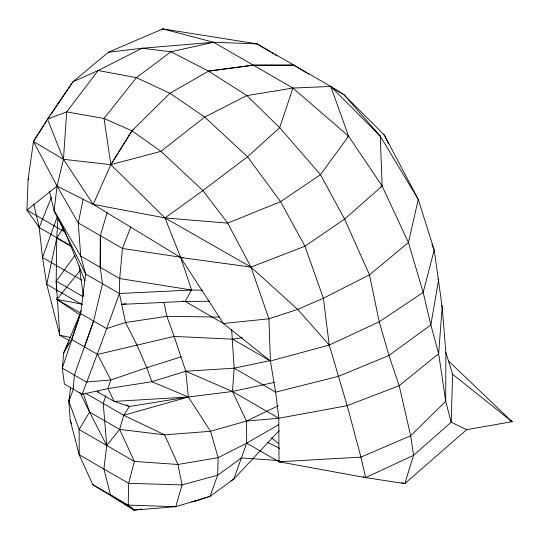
<?xml version="1.0" encoding="UTF-8"?>
<svg xmlns="http://www.w3.org/2000/svg" width="539" height="539" viewBox="0 0 539 539"><rect width="100%" height="100%" fill="white"/><g stroke="black" fill="none" stroke-linecap="round" stroke-linejoin="round"><path stroke-width="0.81" d="M73.257 389.185L74.348 375.083L93.584 321.076L102.518 283.763L100.214 267.304L100.355 235.684L107.173 212.548M100.22 267.31L100.369 235.691M50.653 114.841L72.947 81.78L108.42 52.236L162.825 28.897L257.022 43.861L330.778 86.442L343.956 94.702L384.395 135.107L418.257 199.423L434.205 249.968L442.175 306.961L445.874 352.546L445.713 401.259L451.156 422.226L466.633 429.677L512.05 421.693L448.401 360.854M56.635 291.936L56.191 281.142L56.757 238.016L57.922 217.877M274.236 382.434L232.464 391.482L188.374 397L151.883 381.706L146.79 367.719L136.98 344.994L125.533 322.511L119.395 293.506L119.705 278.555L122.461 248.452L130.923 226.744M445.874 352.546L452.632 374.282L451.156 422.226L413.588 455.287L365.624 477.628L278.986 461.795L246.687 443.146L218.167 457.658L177.924 464.477L134.373 461.418L79.132 429.529L68.864 401.515L70.596 387.528M270.45 51.987L257.022 43.861L213.612 42.264L142.094 48.247L98.145 70.521L72.947 81.78L47.459 119.092L33.452 141.514L28.089 179.763L26.95 210.075L39.199 227.512L71.188 245.979M231.629 329.41L234.169 368.184L232.464 391.482L246.451 421.06L246.687 443.146L233.771 479.11L210.008 496.365L194.249 501.519L191.776 501.87M105.819 395.693L103.232 403.455L106.756 445.463L103.919 469.031L110.495 494.863L134.184 510.103L175.795 506.673L210.008 496.365L217.668 475.203L218.167 457.658L210.527 431.294L188.374 397L185.78 371.223L174.164 336.41L166.861 316.319L163.977 302.359M85.748 275.665L85.647 274.021L54.102 210.628L57.067 186.123L63.467 159.301L66.668 111.91L98.145 70.521L136.421 77.65L169.98 93.274L208.539 71.135L253.229 65.138L293.896 65.152L305.829 72.469M270.032 360.631L234.169 368.184L185.78 371.223L151.883 381.706L108.016 388.585L82.103 394.292L64.41 384.071L62.288 368.117L80.594 313.577L85.647 274.021L80.729 256.052L78.263 222.93L83.201 199.154M137.472 509.631L134.177 510.103L92.769 484.628L79.193 454.761L70.218 420.339L68.864 401.515L69.78 396.576M63.494 227.478L56.757 238.016L46.718 284.242L59.762 335.231L69.1 340.614M106.762 445.477L119.631 429.401L123.734 415.293L129.36 406.507L188.374 397L123.734 415.293L85.553 393.248M81.146 310.882L79.354 316.467M333.115 88.443L343.956 94.702L380.285 136.158L382.144 186.036L344.583 219.097L304.912 246.222L250.972 267.095L180.68 257.494L93.213 204.369L110.872 164.651L131.927 130.829L160.986 151.351L202.907 190.563L227.674 223.133L250.972 267.095L268.914 318.798L270.383 360.982L275.658 392.136L278.811 418.237L278.986 461.795L360.955 457.099L410.657 435.768L445.713 401.259L438.652 353.725L430.836 324.936L423.162 292.394L408.427 242.55L418.257 199.423L380.285 136.158L330.778 86.442L292.94 88.066L279.68 127.676L247.522 156.768L202.907 190.563L164.995 217.924L93.213 204.369L57.067 186.123L33.452 141.514L43.868 125.371M68.291 343.168L63.73 352.809L71.559 339.429L80.641 312.465L63.73 352.809L62.288 368.117L86.408 382.043L110.812 379.988L146.79 367.719L180.989 356.872M84.549 346.927L93.57 321.069M82.103 394.292C94.891 360.834 107.376 327.267 119.395 293.506L191.621 290.022L202.543 290.225M57.262 216.867L42.487 257.521L46.718 284.242L82.204 304.73M68.864 401.515L73.466 388.902M81.787 280.213L42.487 257.521L39.199 227.512L51.441 197.166M28.089 179.763L28.863 178.281M125.836 303.753L121.693 304.36L185.16 301.422L191.621 290.022L180.68 257.494L164.995 217.924L110.872 164.651L104.02 118.465L136.421 77.65L170.937 51.764L213.612 42.264L292.94 88.066L348.585 136.145L382.144 186.036L408.427 242.55L369.491 274.823L323.393 298.229L297.676 309.399L268.914 318.798L223.382 323.488L185.16 301.422L182.714 301.072M83.511 393.969L89.548 412.032L79.132 429.529L79.193 454.761L128.653 483.315L182.061 484.911L217.668 475.203L241.384 457.914L279.168 460.575M33.452 141.514L63.467 159.301L110.886 164.658L131.94 130.829L169.987 93.274L204.692 117.064L247.522 156.768L280.576 201.66L304.912 246.222L323.393 298.229L329.235 345.075L347.163 405.685L360.955 457.099L365.624 477.628L404.823 483.598L466.633 429.677M44.771 123.963L46.583 121.16M47.937 119.052L49.75 116.242M70.441 337.468L59.762 335.231L56.191 281.142L74.955 255.419M330.778 86.442L348.585 136.145L320.483 174.67L280.576 201.66L227.674 223.133L164.995 217.924L250.972 267.095L297.676 309.399L329.235 345.075L379.24 321.783L423.162 292.394L434.205 249.968L431.941 244.524M79.92 314.897L56.939 299.408L80.223 270.376M279.135 430.654L233.771 479.11L230.84 480.768M131.927 130.829L133.84 129.185M57.895 103.609L59.842 102.006M347.284 137.189L348.585 136.145M162.825 28.897L161.464 29.847L162.825 28.897L213.612 42.264M380.77 186.979L382.144 186.036M246.687 443.146L278.683 424.705M194.249 501.519L196.439 500.273M79.92 392.432L89.548 412.032L119.631 429.401L164.631 434.852L210.527 431.294L246.451 421.06L278.205 405.779M71.559 339.429L97.532 354.419L174.164 336.41L232.585 339.159L270.383 360.982L329.235 345.075M110.872 164.651L160.986 151.351L204.692 117.064L246.842 95.585L292.94 88.066M232.585 339.159L242.523 337.636M139.938 509.281L141.582 509.045M108.42 52.236L142.094 48.247L170.937 51.764L208.532 71.128L253.323 65.192L293.896 65.152M246.451 421.06L278.589 418.291M188.374 397L114.133 401.414L97.121 391.59L98.704 391.887M185.16 301.422L209.556 301.247M219.555 317.067L166.861 316.319L125.533 322.511L106.567 328.568L80.594 313.577M278.986 461.795L281.479 461.91M183.199 257.615L122.461 248.452L78.263 222.93L57.067 186.123L26.95 210.075L65.172 232.147L84.987 280.806M253.707 43.571L257.022 43.861M191.621 290.022L119.705 278.555L80.729 256.052L54.102 210.628L49.42 191.406M56.871 297.75L56.939 299.408L82.406 304.178M401.589 482.762L404.823 483.598L413.588 455.287L410.657 435.768L399.17 385.681L388.936 355.491L379.24 321.783L369.491 274.823L344.583 219.097L320.483 174.67L279.68 127.676L246.842 95.585L208.539 71.135M363.273 476.745L365.624 477.628M185.78 371.223L232.464 391.482L278.811 418.237L347.163 405.685L399.17 385.681L438.652 353.725L442.175 306.961L441.596 305.391M131.94 130.829L104.02 118.465L66.668 111.91L47.459 119.092L63.467 159.301L93.227 204.375M123.734 415.293L164.631 434.852L177.924 464.477L182.061 484.911L175.795 506.673L128.215 505.097L92.769 484.628M267.667 442.418L279.667 448.374M382.939 134.265L384.395 135.107L388.269 143.468M378.843 135.329L380.285 136.158M56.757 238.016L71.215 246.37M85.647 274.021L119.395 293.506M234.169 368.184L275.658 392.136L338.411 376.35L388.936 355.491L430.836 324.936L438.483 280.549L437.944 278.966M56.191 281.142L83.134 296.699M56.939 299.408L80.244 312.863M126.517 404.863L129.36 406.507L114.133 401.414L108.016 388.585L110.812 379.988L97.532 354.419M271.858 52.842L273.98 54.129M275.395 54.985L276.81 55.84M307.237 73.331L308.638 74.187M509.928 420.319L512.05 421.693L510.554 420.932L512.05 421.693L452.632 374.282M270.383 360.982L223.382 323.488L179.676 256.16M271.568 437.877L278.697 443.718M133.072 508.85L134.184 510.103L128.215 505.097L128.653 483.315L134.373 461.418L119.631 429.401M89.548 412.032L106.756 445.463M54.102 210.628L64.788 231.399M70.218 420.339L71.492 423.384M33.741 204.038L39.199 227.512M79.253 265.983L83.316 295.951"/></g></svg>
